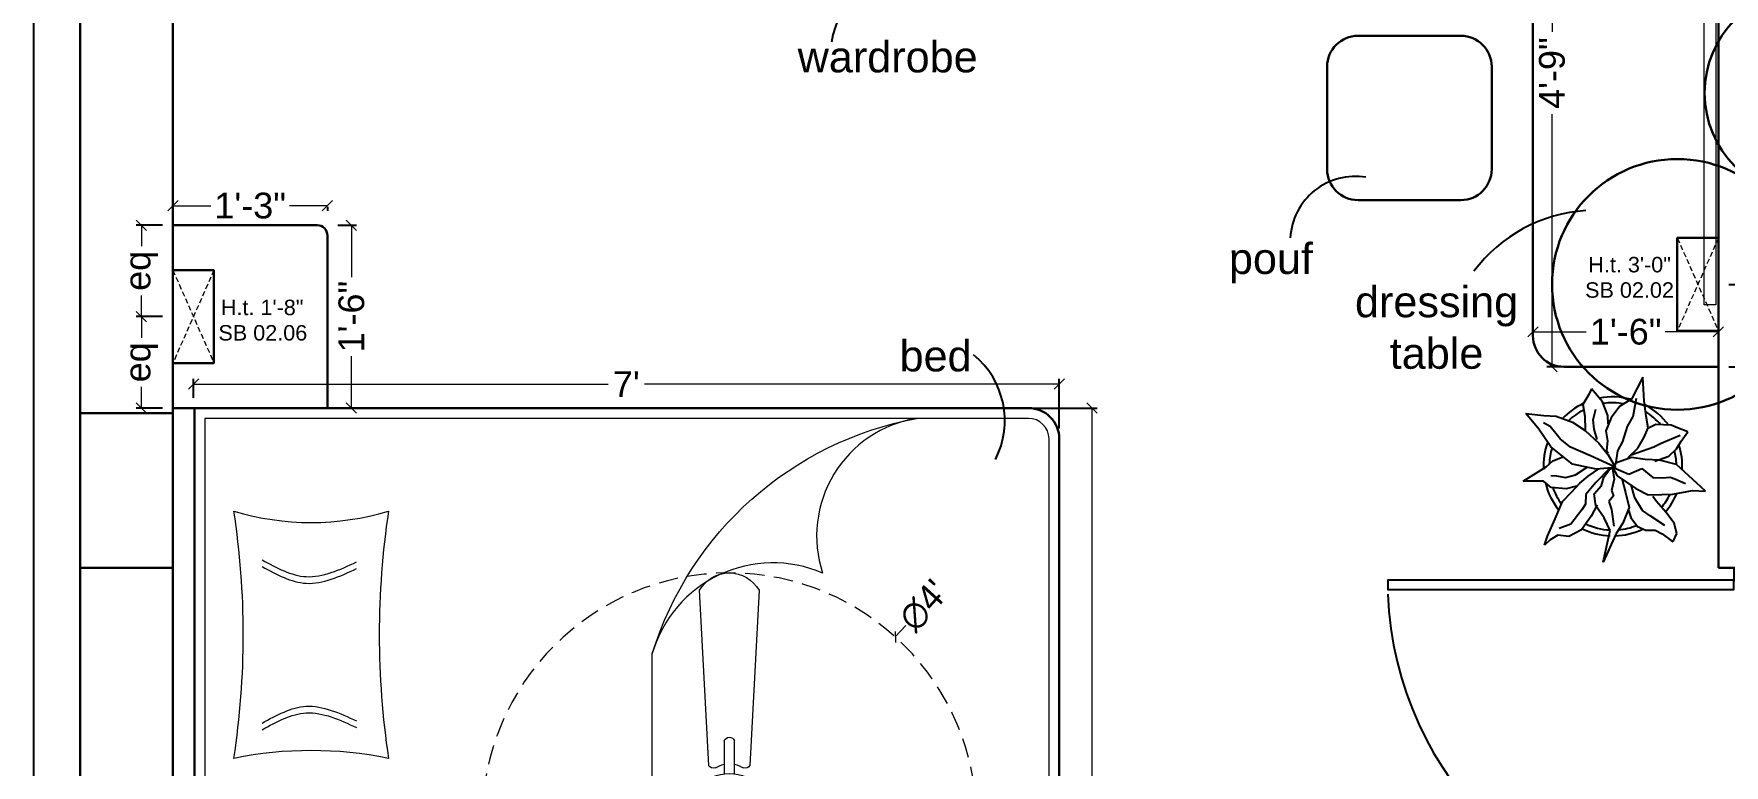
# Model space of a CAD drawing. Header units: millimetres. Extents: x 56222 to 3066687, y -650199 to -121287.
# Drawn here: x 148476.3 to 148640.4, y -178871.8 to -178800.8 of the extents above; entities that cross this region are included whole.
import ezdxf

# ---------------------------------------------------------------- set-up
doc = ezdxf.new("R2010")
doc.units = ezdxf.units.MM
doc.header["$MEASUREMENT"] = 0
doc.header["$PDMODE"] = 35
doc.linetypes.add('DASHED', pattern=[0.75, 0.5, -0.25])
doc.linetypes.add('DASHED2', pattern=[0.375, 0.25, -0.125])
doc.layers.get('Defpoints').update_dxf_attribs({"color": 220})
doc.layers.add('AR DOOR', color=40, linetype='Continuous')
doc.layers.add('AR ELE-5', color=134, linetype='Continuous')
for name, color, linetype, lineweight in [('COLUMN', 1, 'Continuous', 30), ('dim05', 1, 'Continuous', 13), ('el', 7, 'Continuous', 20), ('ELEC-wires', 1, 'DASHED2', 13), ('Electrical', 84, 'Continuous', 30), ('ELEVATION ( SPIRAL STAIR )', 250, 'Continuous', 9), ('FIRST FLOOR', 7, 'Continuous', 9), ('FIRST FLOOR_( PLine )_', 251, 'Continuous', 30), ('FURNITURE', 32, 'Continuous', 9), ('Labelling', 1, 'Continuous', 25), ('wall', 7, 'Continuous', 30), ('XX~SLAB ( BEAM )~ ( DIM )', 7, 'Continuous', 9)]:
    doc.layers.add(name, color=color, linetype=linetype, lineweight=lineweight)
doc.layers.add('XX~SLAB ( PLINE )', color=251, linetype='Continuous', plot=False)
doc.styles.add('Arial', font='arial.ttf')
doc.styles.add('century g', font='GOTHIC.TTF')
doc.styles.get("Standard").update_dxf_attribs({"font": 'arial.ttf', "height": 6})
doc.styles.add('style4', font='ARIALN.TTF')
doc.dimstyles.new('Archana', dxfattribs={"dimtxt": 2, "dimasz": 0.75, "dimexe": 0.5, "dimexo": 0.5, "dimgap": 0, "dimtad": 0, "dimzin": 0, "dimdsep": 46, "dimlunit": 4, "dimtxsty": 'century g', "dimblk": 'OBLIQUE', "dimcen": 0, "dimdle": 1, "dimclrd": 256, "dimclre": 256, "dimclrt": 256, "dimadec": 0, "dimazin": 0, "dimtfac": 1, "dimtofl": 0, "dimtmove": 1, "dimatfit": 3, "dimfxl": 1, "dimfxlon": 1, "dimtolj": 1, "dimtzin": 0, "dimlwd": -1, "dimlwe": -1, "dimarcsym": 0})
doc.dimstyles.new('ISO-25', dxfattribs={"dimtxt": 2.5, "dimasz": 1, "dimexe": 0.5, "dimexo": 1, "dimtad": 0, "dimdec": 1, "dimlunit": 4, "dimtxsty": 'Standard', "dimblk": 'OBLIQUE', "dimcen": 2.5, "dimclrd": 1, "dimclre": 1, "dimclrt": 5, "dimadec": 0, "dimazin": 0, "dimtfac": 1, "dimtdec": 1, "dimtmove": 0, "dimatfit": 3, "dimfxl": 1, "dimlwd": -1, "dimarcsym": 0})

# ---------------------------------------------------------------- blocks, each defined once
blk = doc.blocks.new('*U255')
for points in [[(0, 0), (0, 1120), (-30, 1120), (-30, 0)], [(40, 0), (0, 0), (0, -30), (-10, -30), (-10, -100), (40, -100)], [(-1160, 0), (-1120, 0), (-1120, -30), (-1110, -30), (-1110, -100), (-1160, -100)]]:
    blk.add_lwpolyline(points, close=True)
at = {"layer": 'AR ELE-5', "linetype": 'ByBlock', "ltscale": 15}
blk.add_arc((1.6, -0.7), 1121.6, 92.373, 179.9653, dxfattribs=at)
blk = doc.blocks.new('_Oblique')
at = {"layer": 'wall', "color": 0, "lineweight": -2}
blk.add_line((-0.5, -0.5), (0.5, 0.5), dxfattribs=at)
blk = doc.blocks.new('*D877')
at = {"layer": 'Defpoints', "color": 0, "lineweight": 30, "transparency": 16777216}
for p in [(148623.66, -178776.13), (148632.31, -178776.13), (148632.31, -178833.13)]:
    blk.add_point(p, dxfattribs=at)
at = {"layer": 'dim05', "color": 1, "linetype": 'Continuous', "lineweight": -2, "transparency": 16777216}
for p, q in [((148631.31, -178776.13), (148623.16, -178776.13)), ((148631.31, -178833.13), (148623.16, -178833.13))]:
    blk.add_line(p, q, dxfattribs=at)
at = {"layer": 'dim05', "color": 1, "linetype": 'Continuous', "transparency": 16777216}
for p, q in [((148623.66, -178776.13), (148623.66, -178800.64)), ((148623.66, -178833.13), (148623.66, -178808.63))]:
    blk.add_line(p, q, dxfattribs=at)
at = {"layer": 'dim05', "color": 1, "transparency": 16777216}
for p, rotation in [((148623.66, -178776.13), 90), ((148623.66, -178833.13), 270)]:
    blk.add_blockref('_Oblique', p, dxfattribs=dict(at, rotation=rotation))
at = {"layer": 'dim05', "color": 5, "lineweight": 25, "transparency": 16777216, "insert": (148623.66, -178804.63), "char_height": 2.5, "attachment_point": 5, "rotation": 90, "style": 'Arial'}
blk.add_mtext('4\'-9"', dxfattribs=at)
blk = doc.blocks.new('*D878')
at = {"layer": 'Defpoints', "color": 0, "lineweight": 30, "transparency": 16777216}
for p in [(148621.81, -178828.8), (148639.81, -178828.8), (148639.81, -178829.74)]:
    blk.add_point(p, dxfattribs=at)
at = {"layer": 'dim05', "color": 1, "linetype": 'Continuous', "transparency": 16777216}
for p, q in [((148621.81, -178829.74), (148626.98, -178829.74)), ((148639.81, -178829.74), (148634.64, -178829.74))]:
    blk.add_line(p, q, dxfattribs=at)
at = {"layer": 'dim05', "color": 1, "linetype": 'Continuous', "lineweight": -2, "transparency": 16777216}
for p, q in [((148621.81, -178829.8), (148621.81, -178830.24)), ((148639.81, -178829.8), (148639.81, -178830.24))]:
    blk.add_line(p, q, dxfattribs=at)
at = {"layer": 'dim05', "color": 1, "transparency": 16777216, "rotation": 180}
blk.add_blockref('_Oblique', (148621.81, -178829.74), dxfattribs=at)
at = {"layer": 'dim05', "color": 1, "transparency": 16777216}
blk.add_blockref('_Oblique', (148639.81, -178829.74), dxfattribs=at)
at = {"layer": 'dim05', "color": 5, "lineweight": 25, "transparency": 16777216, "insert": (148630.81, -178829.74), "char_height": 2.5, "attachment_point": 5, "style": 'Arial'}
blk.add_mtext('1\'-6"', dxfattribs=at)
blk = doc.blocks.new('*D881')
at = {"layer": 'Defpoints', "color": 0, "lineweight": 30, "transparency": 16777216}
for p in [(148575.84, -178834.81), (148491.81, -178837.13), (148575.84, -178840.13)]:
    blk.add_point(p, dxfattribs=at)
at = {"layer": 'dim05', "color": 1, "linetype": 'Continuous', "lineweight": -2, "transparency": 16777216}
for p, q in [((148491.81, -178836.13), (148491.81, -178834.31)), ((148575.84, -178839.13), (148575.84, -178834.31))]:
    blk.add_line(p, q, dxfattribs=at)
at = {"layer": 'dim05', "color": 1, "linetype": 'Continuous', "transparency": 16777216}
for p, q in [((148491.81, -178834.81), (148532.06, -178834.81)), ((148575.84, -178834.81), (148535.59, -178834.81))]:
    blk.add_line(p, q, dxfattribs=at)
at = {"layer": 'dim05', "color": 1, "transparency": 16777216, "rotation": 180}
blk.add_blockref('_Oblique', (148491.81, -178834.81), dxfattribs=at)
at = {"layer": 'dim05', "color": 1, "transparency": 16777216}
blk.add_blockref('_Oblique', (148575.84, -178834.81), dxfattribs=at)
at = {"layer": 'dim05', "color": 5, "lineweight": 25, "transparency": 16777216, "insert": (148533.82, -178834.81), "char_height": 2.5, "attachment_point": 5, "style": 'Arial'}
blk.add_mtext("7'", dxfattribs=at)
blk = doc.blocks.new('*D882')
at = {"layer": 'Defpoints', "color": 0, "lineweight": 30, "transparency": 16777216}
for p in [(148504.81, -178819.39), (148507.14, -178819.39), (148504.81, -178837.13)]:
    blk.add_point(p, dxfattribs=at)
at = {"layer": 'dim05', "color": 1, "linetype": 'Continuous', "lineweight": -2, "transparency": 16777216}
for p, q in [((148505.81, -178819.39), (148507.64, -178819.39)), ((148505.81, -178837.13), (148507.64, -178837.13))]:
    blk.add_line(p, q, dxfattribs=at)
at = {"layer": 'dim05', "color": 1, "linetype": 'Continuous', "transparency": 16777216}
for p, q in [((148507.14, -178819.39), (148507.14, -178824.43)), ((148507.14, -178837.13), (148507.14, -178832.09))]:
    blk.add_line(p, q, dxfattribs=at)
at = {"layer": 'dim05', "color": 1, "transparency": 16777216}
for p, rotation in [((148507.14, -178819.39), 90), ((148507.14, -178837.13), 270)]:
    blk.add_blockref('_Oblique', p, dxfattribs=dict(at, rotation=rotation))
at = {"layer": 'dim05', "color": 5, "lineweight": 25, "transparency": 16777216, "insert": (148507.14, -178828.26), "char_height": 2.5, "attachment_point": 5, "rotation": 90, "style": 'Arial'}
blk.add_mtext('1\'-6"', dxfattribs=at)
blk = doc.blocks.new('*D883')
at = {"layer": 'Defpoints', "color": 0, "lineweight": 30, "transparency": 16777216}
for p in [(148489.81, -178817.39), (148489.81, -178817.5), (148504.81, -178816.61)]:
    blk.add_point(p, dxfattribs=at)
at = {"layer": 'dim05', "color": 1, "linetype": 'Continuous', "transparency": 16777216}
for p, q in [((148489.81, -178817.5), (148493.48, -178817.5)), ((148504.81, -178817.5), (148501.14, -178817.5))]:
    blk.add_line(p, q, dxfattribs=at)
at = {"layer": 'dim05', "color": 1, "linetype": 'Continuous', "lineweight": -2, "transparency": 16777216}
for p, q in [((148489.81, -178818.39), (148489.81, -178818)), ((148504.81, -178817.61), (148504.81, -178818))]:
    blk.add_line(p, q, dxfattribs=at)
at = {"layer": 'dim05', "color": 1, "transparency": 16777216, "rotation": 180}
blk.add_blockref('_Oblique', (148489.81, -178817.5), dxfattribs=at)
at = {"layer": 'dim05', "color": 1, "transparency": 16777216}
blk.add_blockref('_Oblique', (148504.81, -178817.5), dxfattribs=at)
at = {"layer": 'dim05', "color": 5, "lineweight": 25, "transparency": 16777216, "insert": (148497.31, -178817.5), "char_height": 2.5, "attachment_point": 5, "style": 'Arial'}
blk.add_mtext('1\'-3"', dxfattribs=at)
blk = doc.blocks.new('ARPLS010')
at = {"linetype": 'ByBlock'}
for p, q in [((0.179, 0.666), (0.121, 0.605)), ((0.174, 0.573), (0.179, 0.666)), ((-0.248, 0.54), (-0.278, 0.467)), ((-0.182, 0.493), (-0.248, 0.54)), ((-0.125, 0.459), (-0.182, 0.493)), ((0.121, 0.605), (-0.013, 0.459)), ((0.091, 0.447), (0.125, 0.522)), ((0.2, 0.432), (0.174, 0.573)), ((-0.295, 0.42), (-0.302, 0.309)), ((-0.278, 0.467), (-0.295, 0.42)), ((-0.222, 0.484), (-0.164, 0.347)), ((-0.072, 0.404), (-0.125, 0.459)), ((-0.038, 0.302), (-0.072, 0.404)), ((-0.013, 0.459), (-0.044, 0.336)), ((0.077, 0.412), (0.091, 0.447)), ((0.082, 0.358), (0.077, 0.412)), ((0.203, 0.352), (0.2, 0.432)), ((0.33, 0.38), (0.252, 0.313)), ((0.409, 0.44), (0.33, 0.38)), ((0.425, 0.373), (0.356, 0.269)), ((0.484, 0.459), (0.409, 0.44)), ((0.542, 0.434), (0.484, 0.459)), ((0.485, 0.354), (0.533, 0.42)), ((0.533, 0.42), (0.542, 0.434)), ((-0.278, 0.254), (-0.362, 0.24)), ((-0.302, 0.309), (-0.276, 0.258)), ((-0.21, 0.227), (-0.278, 0.254)), ((-0.164, 0.347), (-0.139, 0.295)), ((-0.139, 0.295), (-0.08, 0.131)), ((-0.044, 0.336), (-0.049, 0.232)), ((0.015, 0.209), (0.08, 0.288)), ((0.08, 0.288), (0.082, 0.358)), ((0.16, 0.165), (0.204, 0.254)), ((0.204, 0.254), (0.203, 0.352)), ((0.252, 0.313), (0.216, 0.287)), ((0.356, 0.269), (0.318, 0.213)), ((0.459, 0.303), (0.485, 0.354)), ((0.459, 0.236), (0.459, 0.303)), ((-0.469, 0.226), (-0.643, 0.216)), ((-0.643, 0.216), (-0.485, 0.134)), ((-0.359, 0.148), (-0.49, 0.172)), ((-0.485, 0.134), (-0.433, 0.051)), ((-0.362, 0.24), (-0.469, 0.226)), ((-0.287, 0.106), (-0.359, 0.148)), ((-0.132, 0.18), (-0.21, 0.227)), ((-0.063, 0.111), (-0.132, 0.18)), ((-0.049, 0.232), (-0.065, 0.135)), ((-0.065, 0.135), (-0.024, 0.018)), ((0.056, 0.114), (0.015, 0.209)), ((0.068, 0.032), (0.16, 0.165)), ((0.227, 0.157), (0.132, 0.131)), ((0.318, 0.213), (0.227, 0.157)), ((0.309, 0.109), (0.368, 0.128)), ((0.368, 0.128), (0.432, 0.176)), ((0.432, 0.176), (0.459, 0.236)), ((-0.433, 0.051), (-0.349, -0.011)), ((-0.18, 0.073), (-0.287, 0.106)), ((-0.111, 0.036), (-0.18, 0.073)), ((-0.013, 0.022), (-0.111, 0.036)), ((-0.084, -0.034), (0.007, 0.018)), ((0.003, 0.011), (-0.076, -0.16)), ((-0.024, 0.018), (0.009, 0.005)), ((0.006, -0.002), (0.068, 0.032)), ((0.007, 0.018), (0.02, -0.121)), ((0.009, 0.005), (0.056, 0.114)), ((0.017, -0.002), (0.091, 0.009)), ((0.088, 0.065), (0.187, 0.091)), ((0.091, 0.009), (0.173, -0.011)), ((0.173, -0.011), (0.212, 0.004)), ((0.187, 0.091), (0.297, 0.116)), ((0.212, 0.004), (0.252, -0.03)), ((0.297, 0.116), (0.408, 0.071)), ((0.309, -0.01), (0.43, 0.006)), ((0.408, 0.071), (0.482, 0.024)), ((0.482, 0.024), (0.689, -0.072)), ((-0.464, -0.073), (-0.558, -0.152)), ((-0.366, -0.036), (-0.464, -0.073)), ((-0.336, -0.142), (-0.413, -0.121)), ((-0.306, -0.033), (-0.366, -0.036)), ((-0.349, -0.011), (-0.256, -0.05)), ((-0.193, -0.113), (-0.269, -0.135)), ((-0.259, -0.2), (-0.168, -0.1)), ((-0.256, -0.05), (-0.185, -0.038)), ((-0.185, -0.038), (-0.114, -0.046)), ((-0.168, -0.1), (-0.084, -0.034)), ((-0.114, -0.046), (-0.093, -0.036)), ((0.02, -0.121), (-0.017, -0.291)), ((0.01, -0.014), (0.017, -0.002)), ((0.078, -0.064), (0.01, -0.014)), ((0.016, -0.023), (0.116, -0.122)), ((0.07, -0.179), (0.018, -0.1)), ((0.138, -0.083), (0.078, -0.064)), ((0.197, -0.135), (0.138, -0.083)), ((0.252, -0.03), (0.309, -0.01)), ((0.277, -0.114), (0.357, -0.156)), ((0.37, -0.064), (0.283, -0.123)), ((0.462, -0.021), (0.37, -0.064)), ((0.689, -0.072), (0.462, -0.021)), ((-0.558, -0.152), (-0.517, -0.172)), ((-0.517, -0.172), (-0.447, -0.216)), ((-0.447, -0.216), (-0.363, -0.202)), ((-0.363, -0.202), (-0.263, -0.2)), ((-0.269, -0.135), (-0.336, -0.142)), ((-0.318, -0.29), (-0.259, -0.2)), ((-0.076, -0.16), (-0.138, -0.304)), ((0.059, -0.27), (0.005, -0.185)), ((0.121, -0.239), (0.07, -0.179)), ((0.116, -0.122), (0.201, -0.195)), ((0.184, -0.299), (0.121, -0.239)), ((0.283, -0.123), (0.197, -0.135)), ((0.201, -0.195), (0.272, -0.198)), ((0.272, -0.198), (0.311, -0.225)), ((0.311, -0.225), (0.415, -0.304)), ((0.357, -0.156), (0.455, -0.226)), ((0.455, -0.226), (0.503, -0.317)), ((-0.363, -0.408), (-0.318, -0.29)), ((-0.138, -0.304), (-0.199, -0.38)), ((-0.017, -0.291), (-0.141, -0.446)), ((-0.042, -0.432), (-0.071, -0.352)), ((0.08, -0.342), (0.059, -0.27)), ((0.066, -0.407), (0.08, -0.342)), ((0.141, -0.261), (0.16, -0.336)), ((0.16, -0.336), (0.15, -0.445)), ((0.252, -0.362), (0.184, -0.299)), ((0.376, -0.416), (0.252, -0.362)), ((0.415, -0.304), (0.447, -0.388)), ((0.503, -0.317), (0.494, -0.398)), ((-0.368, -0.496), (-0.363, -0.408)), ((-0.287, -0.45), (-0.314, -0.498)), ((-0.199, -0.38), (-0.287, -0.45)), ((-0.141, -0.446), (-0.269, -0.533)), ((0.002, -0.48), (-0.042, -0.432)), ((0.104, -0.646), (0.002, -0.48)), ((0.064, -0.446), (0.066, -0.407)), ((0.15, -0.445), (0.106, -0.5)), ((0.502, -0.472), (0.376, -0.416)), ((0.494, -0.398), (0.528, -0.452)), ((0.567, -0.494), (0.502, -0.472)), ((0.528, -0.452), (0.567, -0.494)), ((-0.382, -0.625), (-0.368, -0.496)), ((-0.269, -0.533), (-0.382, -0.625)), ((0.106, -0.5), (0.104, -0.646))]:
    blk.add_line(p, q, dxfattribs=at)
for radius, start, end in [(0.5, 87.2367, 107.9154), (0.5, 126.2799, 152.7042), (0.458, 91.6596, 104.0784), (0.5, 49.0791, 67.0324), (0.458, 49.8461, 63.9764), (0.458, 130.7647, 148.9789), (0.5, 164.9216, 191.0302), (0.458, 5.0517, 21.9108), (0.5, 1.3782, 25.7565), (0.458, 169.9629, 188.6517), (0.458, 334.5625, 357.1532), (0.5, 333.6991, 357.5577), (0.5, 205.1623, 226.3204), (0.458, 207.232, 224.0819), (0.5, 249.553, 272.4234), (0.458, 252.8522, 267.711), (0.5, 283.5324, 308.8712), (0.458, 289.266, 306.1107)]:
    blk.add_arc((0, 0), radius, start, end, dxfattribs=at)
blk = doc.blocks.new('*D884')
at = {"layer": 'Defpoints', "color": 0, "lineweight": 30, "transparency": 16777216}
for p in [(148572.31, -178837.13), (148577.02, -178917.13), (148579.01, -178917.13)]:
    blk.add_point(p, dxfattribs=at)
at = {"layer": 'dim05', "color": 1, "linetype": 'Continuous', "lineweight": -2, "transparency": 16777216}
for p, q in [((148573.31, -178837.13), (148579.51, -178837.13)), ((148578.02, -178917.13), (148579.51, -178917.13))]:
    blk.add_line(p, q, dxfattribs=at)
at = {"layer": 'dim05', "color": 1, "linetype": 'Continuous', "transparency": 16777216}
for p, q in [((148579.01, -178837.13), (148579.01, -178873.18)), ((148579.01, -178917.13), (148579.01, -178881.08))]:
    blk.add_line(p, q, dxfattribs=at)
at = {"layer": 'dim05', "color": 1, "transparency": 16777216}
for p, rotation in [((148579.01, -178837.13), 90), ((148579.01, -178917.13), 270)]:
    blk.add_blockref('_Oblique', p, dxfattribs=dict(at, rotation=rotation))
at = {"layer": 'dim05', "color": 5, "lineweight": 25, "transparency": 16777216, "insert": (148579.01, -178877.13), "char_height": 2.5, "attachment_point": 5, "rotation": 90, "style": 'Arial'}
blk.add_mtext('6\'-8"', dxfattribs=at)
blk = doc.blocks.new('6616')
at = {"color": 242, "linetype": 'DASHED', "true_color": 0xcd2027}
for p, q in [((386784.79, -36915.77), (386775.78, -36911.78)), ((386784.79, -36911.78), (386775.78, -36915.77))]:
    blk.add_line(p, q, dxfattribs=at)
at = {"layer": 'ELEC-wires', "color": 5, "linetype": 'ByBlock', "lineweight": 30, "ltscale": 4}
blk.add_lwpolyline([(386775.78, -36911.78), (386784.79, -36911.78), (386784.79, -36915.77), (386775.78, -36915.77)], close=True, dxfattribs=at)
blk = doc.blocks.new('*D1032')
at = {"layer": 'Defpoints', "color": 0, "lineweight": 30, "transparency": 16777216}
for p in [(148486.75, -178828.26), (148489.81, -178828.26), (148489.81, -178837.13)]:
    blk.add_point(p, dxfattribs=at)
at = {"layer": 'dim05', "color": 1, "linetype": 'Continuous', "lineweight": -2, "transparency": 16777216}
for p, q in [((148488.81, -178828.26), (148486.25, -178828.26)), ((148488.81, -178837.13), (148486.25, -178837.13))]:
    blk.add_line(p, q, dxfattribs=at)
at = {"layer": 'dim05', "color": 1, "linetype": 'Continuous', "transparency": 16777216}
for p, q in [((148486.75, -178828.26), (148486.75, -178830.32)), ((148486.75, -178837.13), (148486.75, -178835.08))]:
    blk.add_line(p, q, dxfattribs=at)
at = {"layer": 'dim05', "color": 1, "transparency": 16777216}
for p, rotation in [((148486.75, -178828.26), 90), ((148486.75, -178837.13), 270)]:
    blk.add_blockref('_Oblique', p, dxfattribs=dict(at, rotation=rotation))
at = {"layer": 'dim05', "color": 5, "lineweight": 25, "transparency": 16777216, "insert": (148486.75, -178832.7), "char_height": 2.5, "attachment_point": 5, "rotation": 90, "style": 'Arial'}
blk.add_mtext('eq', dxfattribs=at)
blk = doc.blocks.new('*D1033')
at = {"layer": 'Defpoints', "color": 0, "lineweight": 30, "transparency": 16777216}
for p in [(148489.81, -178819.39), (148486.75, -178828.26), (148489.81, -178828.26)]:
    blk.add_point(p, dxfattribs=at)
at = {"layer": 'dim05', "color": 1, "linetype": 'Continuous', "lineweight": -2, "transparency": 16777216}
for p, q in [((148488.81, -178819.39), (148486.25, -178819.39)), ((148488.81, -178828.26), (148486.25, -178828.26))]:
    blk.add_line(p, q, dxfattribs=at)
at = {"layer": 'dim05', "color": 1, "linetype": 'Continuous', "transparency": 16777216}
for p, q in [((148486.75, -178819.39), (148486.75, -178821.44)), ((148486.75, -178828.26), (148486.75, -178826.2))]:
    blk.add_line(p, q, dxfattribs=at)
at = {"layer": 'dim05', "color": 1, "transparency": 16777216}
for p, rotation in [((148486.75, -178819.39), 90), ((148486.75, -178828.26), 270)]:
    blk.add_blockref('_Oblique', p, dxfattribs=dict(at, rotation=rotation))
at = {"layer": 'dim05', "color": 5, "lineweight": 25, "transparency": 16777216, "insert": (148486.75, -178823.82), "char_height": 2.5, "attachment_point": 5, "rotation": 90, "style": 'Arial'}
blk.add_mtext('eq', dxfattribs=at)
blk = doc.blocks.new('*D1034')
at = {"layer": 'Defpoints', "color": 0, "lineweight": 30, "transparency": 16777216}
for p in [(148639.81, -178825.13), (148642.87, -178825.13), (148639.81, -178833.13)]:
    blk.add_point(p, dxfattribs=at)
at = {"layer": 'dim05', "color": 1, "linetype": 'Continuous', "lineweight": -2, "transparency": 16777216}
for p, q in [((148640.81, -178825.13), (148643.37, -178825.13)), ((148640.81, -178833.13), (148643.37, -178833.13))]:
    blk.add_line(p, q, dxfattribs=at)
at = {"layer": 'dim05', "color": 1, "linetype": 'Continuous', "transparency": 16777216}
for p, q in [((148642.87, -178825.13), (148642.87, -178827.07)), ((148642.87, -178833.13), (148642.87, -178831.2))]:
    blk.add_line(p, q, dxfattribs=at)
at = {"layer": 'dim05', "color": 1, "transparency": 16777216}
for p, rotation in [((148642.87, -178825.13), 90), ((148642.87, -178833.13), 270)]:
    blk.add_blockref('_Oblique', p, dxfattribs=dict(at, rotation=rotation))
at = {"layer": 'dim05', "color": 5, "lineweight": 25, "transparency": 16777216, "insert": (148642.87, -178829.13), "char_height": 2.5, "attachment_point": 5, "rotation": 90, "style": 'Arial'}
blk.add_mtext('8"', dxfattribs=at)
blk = doc.blocks.new('fan')
at = {"layer": 'Electrical', "lineweight": 15, "ltscale": 20}
for p, q in [((3300835.29, -509900.78), (3300836.47, -509923.43)), ((3300841.81, -509923.43), (3300842.99, -509900.78)), ((3300838.47, -509924.57), (3300838.47, -509920.25)), ((3300839.81, -509920.28), (3300839.81, -509924.57)), ((3300831.66, -509931.77), (3300811.45, -509942.07)), ((3300829.93, -509935.08), (3300833.64, -509932.93)), ((3300844.64, -509932.93), (3300848.38, -509935.09)), ((3300866.83, -509942.07), (3300846.62, -509931.77)), ((3300834.31, -509934.09), (3300830.57, -509936.25)), ((3300847.68, -509936.23), (3300843.97, -509934.09)), ((3300815.3, -509948.74), (3300834.33, -509936.39)), ((3300843.95, -509936.39), (3300862.98, -509948.74))]:
    blk.add_line(p, q, dxfattribs=at)
at = {"layer": 'Electrical', "linetype": 'DASHED', "lineweight": 15, "ltscale": 5}
blk.add_circle((3300839.14, -509930.53), 32, dxfattribs=at)
at = {"layer": 'Electrical', "lineweight": 15, "ltscale": 20}
for centre, major_axis, start_param, end_param in [((3300839.14, -509902.94), (3.12, 3.12), -0.272136, 1.842967), ((3300839.13, -509920.5), (0.501, 0.501), -0.465536, 1.983618), ((3300839.14, -509930.53), (4.24, -4.24), 3.14161, 9.424795), ((3300837.1, -509923.08), (0.51, 0.51), 2.863014, 4.257784), ((3300839.14, -509926.42), (2.27, -2.27), 2.565057, 2.951308), ((3300839.14, -509926.42), (2.27, 2.27), 0.19032, 0.57657), ((3300841.18, -509923.08), (0.51, -0.51), 5.167028, 6.561799), ((3300839.14, -509930.53), (3.77, -3.77), 1.749190548672175e-05, 6.283202799085073), ((3300839.14, -509930.53), (0.943, 0.943), 1.570814, 7.853999), ((3300831.67, -509932.49), (0.51, -0.51), 0.978238, 2.373008), ((3300835.59, -509932.58), (2.27, -2.27), 3.855511, 4.241762), ((3300842.69, -509932.58), (2.27, 2.27), 5.183051, 5.569301), ((3300846.61, -509932.49), (0.51, -0.51), 2.339416, 3.734186), ((3300830.46, -509935.55), (0.501, -0.501), 3.199655, 5.648809), ((3300835.59, -509932.58), (2.27, -2.27), 4.659452, 5.045703), ((3300833.71, -509936.02), (0.51, 0.51), -1.325776, 0.068994), ((3300844.57, -509936.02), (0.51, -0.51), 3.072633, 4.467404), ((3300842.69, -509932.58), (2.27, 2.27), 4.37911, 4.765361), ((3300847.83, -509935.54), (0.501, 0.501), 3.723254, 6.172408), ((3300815.25, -509944.32), (3.12, -3.12), 3.393055, 5.508159), ((3300863.03, -509944.32), (3.12, -3.12), 5.48745, 7.602554)]:
    blk.add_ellipse(centre, major_axis=major_axis, ratio=1, start_param=start_param, end_param=end_param, dxfattribs=at)
blk = doc.blocks.new('*D1058')
at = {"layer": 'Defpoints', "color": 0, "lineweight": 30, "transparency": 16777216}
for p in [(148559.92, -178859.35), (148527.7, -178894.92)]:
    blk.add_point(p, dxfattribs=at)
at = {"layer": 'dim05', "transparency": 16777216}
blk.add_line((148560.93, -178858.23), (148559.92, -178859.35), dxfattribs=at)
at = {"layer": 'dim05', "transparency": 16777216, "xscale": 0.75, "yscale": 0.75, "zscale": 0.75, "rotation": 227.8301719995412}
blk.add_blockref('_Oblique', (148559.92, -178859.35), dxfattribs=at)
at = {"layer": 'dim05', "color": 5, "lineweight": 25, "transparency": 16777216, "insert": (148562.68, -178856.3), "char_height": 2.5, "attachment_point": 5, "rotation": 47.8302, "style": 'century g'}
blk.add_mtext("\\A1;∅4'", dxfattribs=at)

msp = doc.modelspace()

# ---------------------------------------------------------------- linework, layer by layer
at = {"layer": 'COLUMN'}
msp.add_lwpolyline([(148480.8094, -178837.6344), (148489.8094, -178837.6344), (148489.8094, -178852.6344), (148480.8094, -178852.6344)], close=True, dxfattribs=at)
at = {"layer": 'ELEVATION ( SPIRAL STAIR )', "color": 5}
msp.add_lwpolyline([(148638.4089, -178795.1753), (148639.5594, -178795.1753), (148639.5594, -178827.1344), (148638.4089, -178827.1344)], close=True, dxfattribs=at)
at = {"layer": 'FIRST FLOOR'}
for p, q in [((148480.8094, -178692.1344), (148480.8094, -179002.6344)), ((148489.8094, -178962.1344), (148489.8094, -178776.1344)), ((148639.8094, -178776.1344), (148639.8094, -178852.6344)), ((148639.8094, -178852.6344), (148740.3094, -178852.6344))]:
    msp.add_line(p, q, dxfattribs=at)
at = {"layer": 'FIRST FLOOR', "ltscale": 0.7}
msp.add_lwpolyline([(148639.8094, -179002.6344), (148639.8094, -179038.6344), (148476.3094, -179038.6344), (148476.3094, -178692.1344), (148480.8094, -178692.1344)], dxfattribs=at)
at = {"layer": 'FIRST FLOOR_( PLine )_'}
for p, q in [((148639.8094, -178776.1344), (148639.8094, -178852.6344)), ((148639.8094, -178852.6344), (148740.3094, -178852.6344))]:
    msp.add_line(p, q, dxfattribs=at)
msp.add_lwpolyline([(148480.8094, -178776.1344), (148480.8094, -178935.1344), (148489.8094, -178935.1344), (148489.8094, -178776.1344)], dxfattribs=at)
at = {"layer": 'FURNITURE', "lineweight": 30}
for p, q in [((148621.8094, -178776.1344), (148621.8094, -178830.1344)), ((148503.8094, -178819.3853), (148489.8094, -178819.3853)), ((148504.8094, -178837.1344), (148504.8094, -178820.3853)), ((148639.8094, -178833.1344), (148624.8094, -178833.1344))]:
    msp.add_line(p, q, dxfattribs=at)
at = {"layer": 'FURNITURE'}
msp.add_line((148536.3351, -178916.1344), (148536.3351, -178860.9415), dxfattribs=at)
at = {"layer": 'FURNITURE', "lineweight": 30}
for points in [[(148604.8339, -178801.0055), (148614.8021, -178801.0055, -0.41421356), (148617.8021, -178804.0055), (148617.8021, -178813.9616, -0.41421356), (148614.8021, -178816.9616), (148604.8339, -178816.9616, -0.41421356), (148601.8339, -178813.9616), (148601.8339, -178804.0055, -0.41421356)], [(148575.8391, -178914.1344), (148575.8391, -178840.1344, 0.41421356), (148572.8391, -178837.1344), (148491.9083, -178837.1344), (148491.9083, -178917.1344), (148572.8391, -178917.1344, 0.41421356)]]:
    msp.add_lwpolyline(points, format="xyb", close=True, dxfattribs=at)
msp.add_lwpolyline([(148491.9083, -178917.1344), (148491.9083, -178837.1344), (148489.8094, -178837.1344), (148489.8094, -178917.1344)], close=True, dxfattribs=at)
at = {"layer": 'FURNITURE'}
for points in [[(148574.8391, -178914.1344), (148574.8391, -178840.1344, 0.41421356), (148572.8391, -178838.1344), (148492.9083, -178838.1344), (148492.9083, -178916.1344), (148572.8391, -178916.1344, 0.41421356)], [(148552.8563, -178853.1454, 0.45107466), (148536.3351, -178860.9415, -0.2776575), (148561.9778, -178838.1344, 0.4593765), (148552.8563, -178853.1454)]]:
    msp.add_lwpolyline(points, format="xyb", close=True, dxfattribs=at)
at = {"layer": 'FURNITURE', "elevation": -0.0053}
msp.add_lwpolyline([(148510.7292, -178871.1255, 0.10058607), (148495.7292, -178871.1255, 0.07572579), (148495.7292, -178847.1255, 0.14896716), (148510.7292, -178847.1255, 0.0741156)], format="xyb", close=True, dxfattribs=at)
at = {"layer": 'FURNITURE', "lineweight": 30}
for centre, radius, start, end in [((148503.8094, -178820.3853), 1, 0, 90), ((148624.8094, -178830.1344), 3, 180, 270)]:
    msp.add_arc(centre, radius, start, end, dxfattribs=at)
at = {"layer": 'FURNITURE'}
for points in [[(148498.4676, -178851.8672, -0.0053), (148499.8846, -178852.6392, -0.0053), (148502.8783, -178854.2701, -0.0053), (148505.995, -178852.8294, -0.0053), (148507.6364, -178852.0707, -0.0053)], [(148498.4676, -178852.512, -0.0053), (148499.8846, -178853.284, -0.0053), (148502.8783, -178854.9148, -0.0053), (148505.995, -178853.4742, -0.0053), (148507.6364, -178852.7155, -0.0053)], [(148498.4676, -178867.703, -0.0053), (148499.8846, -178866.9311, -0.0053), (148502.8783, -178865.3002, -0.0053), (148505.995, -178866.7409, -0.0053), (148507.6364, -178867.4996, -0.0053)], [(148498.4676, -178868.3478, -0.0053), (148499.8846, -178867.5758, -0.0053), (148502.8783, -178865.945, -0.0053), (148505.995, -178867.3856, -0.0053), (148507.6364, -178868.1443, -0.0053)]]:
    msp.add_open_spline(points, degree=3, knots=[0, 0, 0, 0, 4.57791705, 9.67113696, 9.67113696, 9.67113696, 9.67113696], dxfattribs=at)
at = {"layer": 'Labelling', "color": 1}
for centre, radius, start, end in [((148562.5231, -178802.9686, -0.0006), 8.8915, 98.354103, 171.276609), ((148604.5534, -178820.9583, -0.0006), 6.3041, 80.413939, 176.913445), ((148627.8862, -178832.6977, -0.0006), 14.7506, 93.653261, 143.161226), ((148562.3465, -178838.3509, -0.0704), 8.2055, 332.714834, 50.952724)]:
    msp.add_arc(centre, radius, start, end, dxfattribs=at)
at = {"layer": 'XX~SLAB ( BEAM )~ ( DIM )', "color": 242, "lineweight": 30, "true_color": 0xcd2027}
for centre, radius in [((148648.5102, -178806.5679), 10.0406), ((148635.8226, -178825.1344), 12.1622)]:
    msp.add_circle(centre, radius, dxfattribs=at)
at = {"layer": 'XX~SLAB ( PLINE )'}
msp.add_lwpolyline([(148476.3094, -178692.1344), (148881.3094, -178692.1344), (148881.3095, -179002.6344), (148872.3094, -179002.6344), (148852.5048, -179002.6344), (148812.1676, -179002.6344), (148786.8094, -179002.6344), (148644.3094, -179002.6344), (148644.3094, -179038.6344), (148476.3094, -179038.6344)], close=True, dxfattribs=at)

# ---------------------------------------------------------------- block references
at = {"xscale": 13.47973786482115, "yscale": 13.47973786482115, "zscale": 13.47973786482115, "rotation": 270.106449045987}
msp.add_blockref('ARPLS010', (148629.5611, -178842.7986), dxfattribs=at)
at = {"layer": 'AR DOOR', "linetype": 'ByBlock', "lineweight": -2, "extrusion": (0, 0, -1), "xscale": -0.02999999999996949, "yscale": 0.02999999999996949, "zscale": -0.02999999999996949, "rotation": 270}
msp.add_blockref('*U255', (-148641.3094, -178853.8344), dxfattribs=at)
at = {"layer": 'dim05', "color": 1, "lineweight": 35, "xscale": -0.7500069902881101, "yscale": 0.7500069902881101, "zscale": 0.7500069902881101}
msp.add_blockref('fan', (2624196.2385, 203574.3264), dxfattribs=at)
at = {"layer": 'el', "color": 1, "rotation": 90}
for p in [(111724.0388, -565605.4217), (111578.0257, -565608.5471)]:
    msp.add_blockref('6616', p, dxfattribs=at)

# ---------------------------------------------------------------- texts
at = {"layer": 'Electrical', "color": 240, "true_color": 0xed1f24, "transparency": 33554687}
for s, p in [('H.t. 3\'-0"', (148627.1819, -178823.9679)), ('H.t. 1\'-8"', (148494.4678, -178828.1199))]:
    msp.add_text(s, height=1.5, dxfattribs=at).set_placement(p)
at = {"layer": 'Electrical', "color": 5, "transparency": 33554687}
for s, p in [('SB 02.02', (148626.8697, -178826.4304)), ('SB 02.06', (148494.2271, -178830.5818))]:
    msp.add_text(s, height=1.5, dxfattribs=at).set_placement(p)
at = {"layer": 'Labelling', "color": 1, "char_height": 3, "width": 33.454272, "attachment_point": 5, "style": 'style4'}
for s, insert in [('\\A1;{\\fArial|b0|i0|c0|p34;wardrobe}', (148559.1802, -178803.0833, -0.0704)), ('\\A1;{\\fArial|b0|i0|c0|p34;pouf }', (148596.3787, -178823.0767, -0.0704)), ('\\A1;{\\fArial|b0|i0|c0|p34;dressing \\Ptable}', (148612.4536, -178829.3427, -0.0704)), ('\\A1;\\pxql;{\\fArial|b0|i0|c0|p34;bed}', (148577.0609, -178832.0974, -0.0704))]:
    msp.add_mtext(s, dxfattribs=dict(at, insert=insert))

# ---------------------------------------------------------------- dimensions: what is measured, and where the dimension line sits
at = {"layer": 'dim05', "color": 27, "lineweight": 25, "true_color": 0x7d5120}
for base, p1, p2, override, picture, middle in [((148623.6581, -178776.1344), (148632.3094, -178833.1344), (148632.3094, -178776.1344), {"dimdec": 0, "dimtxsty": 'Arial'}, '*D877', (148623.6581, -178804.6344)), ((148507.1389, -178819.3853), (148504.8094, -178837.1344), (148504.8094, -178819.3853), {"dimdec": 0, "dimtxsty": 'Arial'}, '*D882', (148507.1389, -178828.2599)), ((148642.8678, -178825.1344), (148639.8094, -178833.1344), (148639.8094, -178825.1344), {"dimdec": 0, "dimtxsty": 'Arial'}, '*D1034', (148642.8678, -178829.1344)), ((148579.0075, -178917.1257), (148572.3127, -178837.1344), (148577.0187, -178917.1257), {"dimtxsty": 'Arial'}, '*D884', (148579.0075, -178877.1301))]:
    dim = msp.add_linear_dim(base=base, p1=p1, p2=p2, angle=90, dimstyle='ISO-25', override=override, dxfattribs=at)
    dim.commit()
    dim.dimension.update_dxf_attribs({"geometry": picture, "text_midpoint": middle})
for base, p1, p2, picture, middle in [((148489.8094, -178817.4955), (148504.8094, -178816.6146), (148489.8094, -178817.3901), '*D883', (148497.3094, -178817.4955)), ((148639.8094, -178829.7414), (148621.8094, -178828.7993), (148639.8094, -178828.7993), '*D878', (148630.8094, -178829.7414)), ((148575.8391, -178834.8135), (148491.8054, -178837.1344), (148575.8391, -178840.1344), '*D881', (148533.8222, -178834.8135))]:
    dim = msp.add_linear_dim(base=base, p1=p1, p2=p2, dimstyle='ISO-25', override={"dimdec": 0, "dimtxsty": 'Arial'}, dxfattribs=at)
    dim.commit()
    dim.dimension.update_dxf_attribs({"geometry": picture, "text_midpoint": middle})
for p1, angle, picture, middle in [((148489.8094, -178819.3853), 270, '*D1033', (148486.7461, -178823.8226)), ((148489.8094, -178837.1344), 90, '*D1032', (148486.7461, -178832.6971))]:
    dim = msp.add_linear_dim(base=(148486.7461, -178828.2599), p1=p1, p2=(148489.8094, -178828.2599), angle=angle, text='eq', dimstyle='ISO-25', override={"dimtxsty": 'Arial'}, dxfattribs=at)
    dim.commit()
    dim.dimension.update_dxf_attribs({"geometry": picture, "text_midpoint": middle})
dim = msp.add_diameter_dim_2p(p1=(148527.6975, -178894.9222), p2=(148559.9214, -178859.3466), dimstyle='Archana', override={"dimtxt": 2.5, "dimclrt": 5}, dxfattribs=at)
dim.commit()
dim.dimension.update_dxf_attribs({"geometry": '*D1058', "text_midpoint": (148562.6831, -178856.2976)})

doc.saveas('drawing.dxf')
